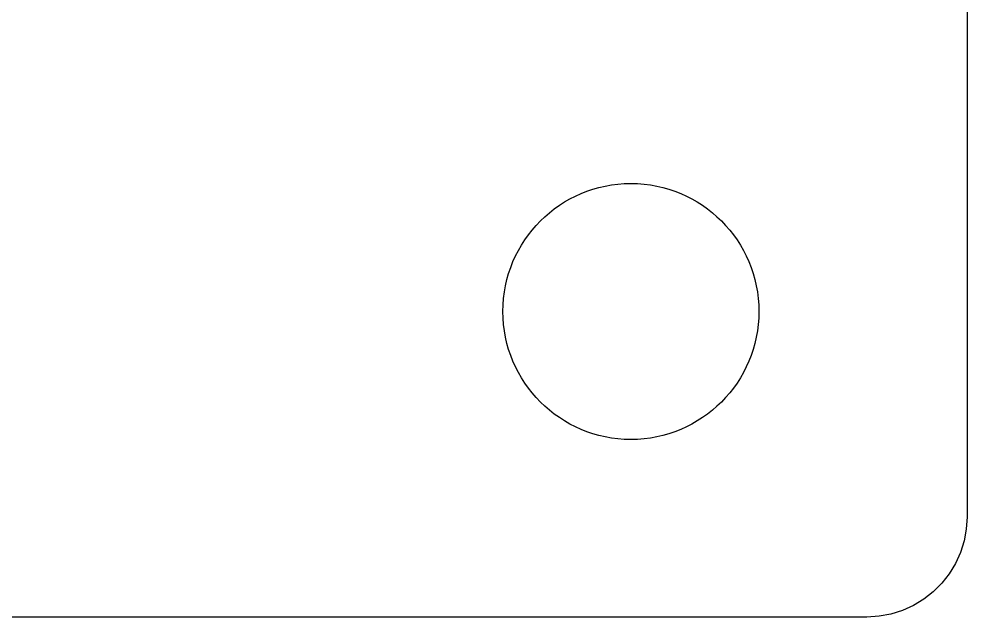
# Model space of a CAD drawing. Header units: millimetres. Extents: x 111.8 to 160, y -132.1 to -43.2.
# Drawn here: x 135.95 to 160.02, y -132.08 to -116.9 of the extents above; entities that cross this region are included whole.
import ezdxf

# ---------------------------------------------------------------- set-up
doc = ezdxf.new("R2010")
doc.units = ezdxf.units.MM
doc.layers.add('Feature', color=7, linetype='CONTINUOUS')

msp = doc.modelspace()

# ---------------------------------------------------------------- linework, layer by layer
at = {"layer": 'Feature'}
for p, q in [((160.02, -45.72), (160.02, -129.54)), ((160.02, -45.72, 1.58), (160.02, -129.54, 1.58)), ((160.02, -45.72, 1.58), (160.02, -129.54, 1.58)), ((160.02, -45.72), (160.02, -129.54)), ((154.736, -124.324), (154.736, -124.324, 1.58)), ((154.736, -124.324), (154.736, -124.324, 1.58)), ((160.02, -129.54), (160.001, -129.846)), ((160.02, -129.54, 1.58), (160.001, -129.846, 1.58)), ((160.02, -129.54, 1.58), (160.001, -129.846, 1.58)), ((160.02, -129.54), (160.001, -129.846)), ((160.02, -129.54), (160.02, -129.54, 1.58)), ((160.02, -129.54), (160.02, -129.54, 1.58)), ((160.001, -129.846), (159.946, -130.148)), ((160.001, -129.846, 1.58), (159.946, -130.148, 1.58)), ((160.001, -129.846, 1.58), (159.946, -130.148, 1.58)), ((160.001, -129.846), (159.946, -130.148)), ((160.001, -129.846), (160.001, -129.846, 1.58)), ((160.001, -129.846), (160.001, -129.846, 1.58)), ((159.946, -130.148), (159.855, -130.441)), ((159.946, -130.148, 1.58), (159.855, -130.441, 1.58)), ((159.946, -130.148, 1.58), (159.855, -130.441, 1.58)), ((159.946, -130.148), (159.855, -130.441)), ((159.946, -130.148), (159.946, -130.148, 1.58)), ((159.946, -130.148), (159.946, -130.148, 1.58)), ((159.855, -130.441), (159.729, -130.72)), ((159.855, -130.441, 1.58), (159.729, -130.72, 1.58)), ((159.855, -130.441, 1.58), (159.729, -130.72, 1.58)), ((159.855, -130.441), (159.729, -130.72)), ((159.855, -130.441), (159.855, -130.441, 1.58)), ((159.855, -130.441), (159.855, -130.441, 1.58)), ((159.729, -130.72), (159.57, -130.983)), ((159.729, -130.72, 1.58), (159.57, -130.983, 1.58)), ((159.729, -130.72, 1.58), (159.57, -130.983, 1.58)), ((159.729, -130.72), (159.57, -130.983)), ((159.729, -130.72), (159.729, -130.72, 1.58)), ((159.729, -130.72), (159.729, -130.72, 1.58)), ((159.57, -130.983), (159.381, -131.224)), ((159.57, -130.983, 1.58), (159.381, -131.224, 1.58)), ((159.57, -130.983, 1.58), (159.381, -131.224, 1.58)), ((159.57, -130.983), (159.381, -131.224)), ((159.57, -130.983), (159.57, -130.983, 1.58)), ((159.57, -130.983), (159.57, -130.983, 1.58)), ((159.381, -131.224), (159.164, -131.441)), ((159.381, -131.224, 1.58), (159.164, -131.441, 1.58)), ((159.381, -131.224, 1.58), (159.164, -131.441, 1.58)), ((159.381, -131.224), (159.164, -131.441)), ((159.381, -131.224), (159.381, -131.224, 1.58)), ((159.381, -131.224), (159.381, -131.224, 1.58)), ((158.923, -131.63), (158.66, -131.789)), ((158.923, -131.63, 1.58), (158.66, -131.789, 1.58)), ((158.923, -131.63, 1.58), (158.66, -131.789, 1.58)), ((158.923, -131.63), (158.66, -131.789)), ((159.164, -131.441), (158.923, -131.63)), ((159.164, -131.441, 1.58), (158.923, -131.63, 1.58)), ((159.164, -131.441, 1.58), (158.923, -131.63, 1.58)), ((159.164, -131.441), (158.923, -131.63)), ((158.923, -131.63), (158.923, -131.63, 1.58)), ((158.923, -131.63), (158.923, -131.63, 1.58)), ((159.164, -131.441), (159.164, -131.441, 1.58)), ((159.164, -131.441), (159.164, -131.441, 1.58)), ((158.66, -131.789), (158.381, -131.915)), ((158.66, -131.789, 1.58), (158.381, -131.915, 1.58)), ((158.66, -131.789, 1.58), (158.381, -131.915, 1.58)), ((158.66, -131.789), (158.381, -131.915)), ((158.66, -131.789), (158.66, -131.789, 1.58)), ((158.66, -131.789), (158.66, -131.789, 1.58)), ((157.48, -132.08), (114.3, -132.08)), ((157.48, -132.08, 1.58), (114.3, -132.08, 1.58)), ((157.48, -132.08, 1.58), (114.3, -132.08, 1.58)), ((157.48, -132.08), (114.3, -132.08)), ((157.786, -132.061), (157.48, -132.08)), ((157.786, -132.061, 1.58), (157.48, -132.08, 1.58)), ((157.786, -132.061, 1.58), (157.48, -132.08, 1.58)), ((157.786, -132.061), (157.48, -132.08)), ((157.48, -132.08), (157.48, -132.08, 1.58)), ((157.48, -132.08), (157.48, -132.08, 1.58)), ((158.088, -132.006), (157.786, -132.061)), ((158.088, -132.006, 1.58), (157.786, -132.061, 1.58)), ((158.088, -132.006, 1.58), (157.786, -132.061, 1.58)), ((158.088, -132.006), (157.786, -132.061)), ((157.786, -132.061), (157.786, -132.061, 1.58)), ((157.786, -132.061), (157.786, -132.061, 1.58)), ((158.381, -131.915), (158.088, -132.006)), ((158.381, -131.915, 1.58), (158.088, -132.006, 1.58)), ((158.381, -131.915, 1.58), (158.088, -132.006, 1.58)), ((158.381, -131.915), (158.088, -132.006)), ((158.088, -132.006), (158.088, -132.006, 1.58)), ((158.088, -132.006), (158.088, -132.006, 1.58)), ((158.381, -131.915), (158.381, -131.915, 1.58)), ((158.381, -131.915), (158.381, -131.915, 1.58))]:
    msp.add_line(p, q, dxfattribs=at)
msp.add_circle((151.486, -124.324), 3.25, dxfattribs=at)
msp.add_circle((151.486, -124.324), 3.25, dxfattribs=at)
msp.add_circle((151.486, -124.324), 3.25, dxfattribs=at)
msp.add_circle((151.486, -124.324), 3.25, dxfattribs=at)

doc.saveas('drawing.dxf')
